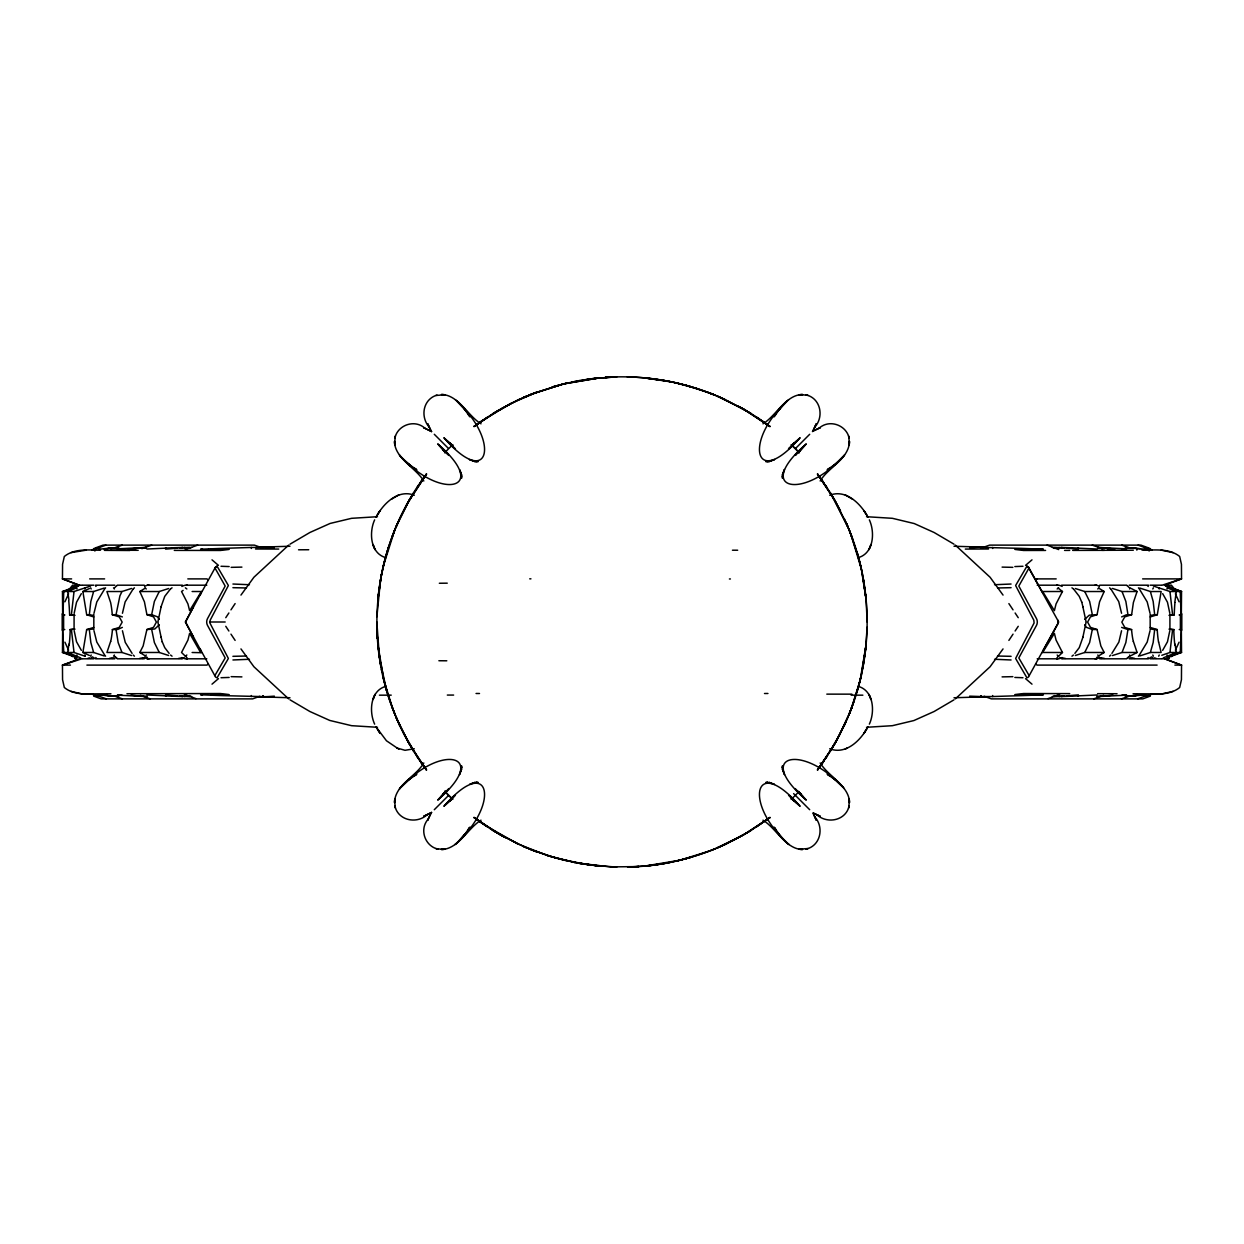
<?xml version="1.0" encoding="UTF-8"?>
<svg xmlns="http://www.w3.org/2000/svg" width="1244" height="1244" viewBox="0 0 1244 1244"><rect width="100%" height="100%" fill="white"/><g stroke="black" fill="none" stroke-linecap="round" stroke-linejoin="round"><path stroke-width="1.5" d="M189.694 695.567L189.694 696.562L181.733 696.453M263.153 548.293L263.153 547.453L274.349 547.842M1054.306 548.433L1054.306 547.438L1062.267 547.547M1169.92 629.604L1169.92 614.396M1180.385 629.604L1180.385 614.396M1181.8 630.179L1181.8 613.821M184.796 548.417L184.796 547.438L189.694 547.438L189.694 548.433M969.651 696.158L980.847 696.547L980.847 695.707M1054.306 695.567L1054.306 696.562L1059.204 696.562L1059.204 695.583M1097.768 548.386L1097.768 547.407L1126.691 548.853L1121.917 548.884M77.097 657.936L62.464 652.478L62.651 629.697L64.781 629.573M1171.537 587.774L1181.536 591.522L1181.349 614.847L1179.514 614.971M251.35 548.464L251.35 547.453L263.153 547.453M980.847 696.547L992.65 696.547L992.65 695.536M380.975 666.753L377.865 644.392L383.836 680.126L393.073 709.609C362.642 632.247 375.843 539.896 426.536 474.042L409.743 499.295L395.95 527.129L397.8 522.931C386.993 547.158 380.322 573.189 377.865 599.608L381.519 574.339M863.025 577.247L866.135 599.608L861.377 569.083L850.927 534.391C873.521 592.579 872.417 659.413 848.05 716.871M64.797 614.971L62.977 614.847L63.755 591.522L72.774 588.272M376.885 616.791L380.54 579.611M867.115 627.209L865.56 650.006L861.377 674.948M262.935 696.018L262.888 696.92L274.349 696.158M969.651 547.842L981.112 547.08L981.065 547.982M73.567 615.329L69.866 614.8L71.39 614.8L74.034 591.522L90.548 586.064M1170.464 629.137L1174.149 629.651L1172.594 629.651L1169.966 652.478L1161.803 655.277M1150.234 616.946L1157.293 614.754L1161.134 591.522L1150.373 591.522L1139.815 588.07M93.735 627.442L86.66 629.604L82.866 652.478L89.397 655.464M72.323 588.567L72.416 587.401M1171.584 656.599L1171.677 655.433M1150.265 627.442L1157.34 629.604L1154.665 629.604L1153.157 642.557L1150.373 652.478L1139.815 655.93M861.921 672.289L866.135 644.392L860.179 680.126L851.191 709.064L858.515 686.517M1174.865 602.205L1176.249 591.522L1167.167 587.774M866.135 644.392L863.46 664.389M200.128 648.964L215.57 677.047L217.047 677.856L228.383 658.465L209.909 622.995L210.174 620.212L228.383 585.52L217.047 566.144L215.57 566.953L200.128 595.036M377.865 599.608L380.975 577.247L385.142 558.696M1133.331 641.609A37.615 13.466 89.9 0 1 1131.573 629.619L1124.778 627.396L1121.824 622.124L1124.747 616.9L1131.636 614.707L1133.393 602.485L1137.078 591.522L1131.325 588.536M110.669 641.624A37.615 13.482 -89.9 0 0 112.426 629.619L119.222 627.396L122.176 622.124L119.253 616.9L112.364 614.707L116.034 614.707L119.922 595.829L121.974 591.522L131.553 588.443M68.918 644.112L67.751 652.478L80.767 657.936M1131.667 629.573L1127.95 629.557L1125.851 642.557L1122.026 652.478L1112.447 655.557M145.019 588.288L139.826 591.522L144.428 601.801L146.916 614.66L153.541 616.853L156.386 622.078L153.525 627.349L146.901 629.526L143.153 645.947L139.826 652.478L145.019 655.712M146.916 614.66L151.675 614.66L154.365 601.458L159.263 591.522L168.624 588.536M1098.981 655.712L1104.174 652.478L1100.847 645.947L1097.099 629.526L1092.31 629.511L1089.62 642.557L1084.737 652.478L1075.376 655.464M1097.099 629.526L1090.475 627.349L1087.614 622.078L1090.459 616.853L1097.068 614.66L1099.572 601.801L1104.174 591.522L1098.981 588.288M107.124 550.128L107.373 548.791L113.655 548.137M1130.345 695.862L1136.627 695.209L1136.876 693.872M381.41 574.899L382.063 571.711M157.957 621.611L161.145 606.683M1086.043 622.389L1082.855 637.317M74.189 613.23L76.537 602.22L81.326 593.668M1169.811 630.786L1167.463 641.78L1162.658 650.332M424.795 428.123C414.501 418.964 397.551 425.059 394.799 438.261L395.094 437.002L394.768 445.041L394.488 441.449C394.721 458.212 415.651 467.697 423.815 481.008M816.67 814.618C827.369 824.461 846.044 820.574 849.201 805.739L848.906 806.998L849.232 798.959L849.512 802.551C849.139 785.726 828.255 776.318 820.185 762.992M76.615 656.179L76.879 655.028M1167.121 588.972L1167.385 587.821M122.441 613.261L125.131 601.925L132.968 589.252M1121.559 630.755L1118.869 642.075L1111.918 653.38M382.608 569.099L383.992 563.252M860.008 680.748L861.392 674.901L858.858 685.304M383.292 566.191L394.597 530.426M860.708 677.809L856.883 692.239M93.984 613.23L96.799 601.925L104.34 589.469M1150.016 630.77L1147.201 642.075L1139.644 654.562M161.082 606.761L164.737 596.374L170.241 589.252M1074.878 653.38L1079.263 647.626L1082.918 637.239M94.871 551.061L95.493 548.666L99.598 548.277M110.607 641.5L106.922 652.478L121.974 652.478L131.553 655.557M385.484 557.483L388.874 546.085M395.079 437.048L395.483 435.851M848.517 808.149L848.921 806.952M104.185 588.07L93.627 591.522L90.828 601.458L89.319 614.754L86.691 614.754L82.866 591.522L89.397 588.536M100.422 549.117L109.161 548.137M849.403 713.574L852.311 706.001L848.781 715.144M1143.578 694.883L1134.839 695.862M850.912 709.609L854.208 700.652M848.937 714.756L850.585 710.479M850.74 710.044L852.311 706.001M393.088 534.391L391.689 537.999L395.063 529.244L393.462 533.272M850.538 710.728L839.405 735.328L825.752 758.342M1056.856 657.936L1062.454 652.494L1056.063 640.069L1054.383 633.336L1042.519 652.696M374.646 519.852C368.908 532.292 370.199 553.378 385.796 557.639M869.354 724.148C875.092 711.708 873.801 690.622 858.204 686.361M430.533 813.467L427.718 820.262L431.575 812.425L423.738 816.282L431.575 812.425M812.876 431.124L816.282 423.738L813.281 430.175M395.499 528.187L399.542 518.981M847.553 718.052L834.864 743.648L817.464 769.958L831.521 749.308M848.206 716.497L844.256 725.439M385.796 686.361C370.199 690.591 368.908 711.708 374.646 724.148M375.159 694.276L373.744 697.433L374.988 694.634M858.204 557.639C873.786 553.409 875.107 532.292 869.354 519.852M869.012 549.366L870.256 546.567L868.841 549.724M843.961 726.092L845.827 721.924L844.412 725.034M64.906 601.832L68.607 593.808M1175.393 650.192L1179.094 642.168M400.304 517.411L409.136 500.352M843.696 726.589L834.864 743.648M814.618 427.33C824.461 416.631 820.574 397.956 805.739 394.799L806.998 395.094L798.959 394.768L802.551 394.488C785.788 394.721 776.303 415.651 762.992 423.815M90.625 656.179L91.201 655.028M1152.799 588.972L1153.375 587.821M428.123 819.205C418.964 829.499 425.059 846.449 438.261 849.201L437.002 848.906L445.041 849.232L441.449 849.512C458.212 849.279 467.697 828.333 481.008 820.185M1158.662 656.179L1159.253 655.028M84.748 588.972L85.338 587.821M200.828 593.59L185.294 622L200.828 650.41M193.458 606.885L185.605 622L193.458 637.115M1043.172 650.41L1057.929 623.819L1057.929 620.181M406.244 505.562L413.754 492.671M837.756 738.438L830.246 751.329M407.115 503.96L426.536 474.042L421.281 481.241M836.885 740.04L831.832 748.779M201.481 591.304L189.617 610.664L187.937 603.931L181.546 591.506L183.117 590.387M467.931 830.137L469.688 827.26L464.074 835.501C498.891 798.259 487.43 755.932 443.89 806.314L448.882 801.494M774.312 416.74L779.926 408.498C745.187 445.679 756.476 488.083 800.11 437.686L795.118 442.506M377.57 514.612C384.769 502.203 399.029 489.234 414.314 495.236M866.43 729.388C859.231 741.813 844.956 754.781 829.686 748.764M416.787 487.912L418.59 485.176M827.213 756.088L817.464 769.958L822.719 762.759M225.77 617.677L228.88 612.981M230.964 609.855L235.116 603.589M1008.884 640.396L1013.036 634.145M1015.12 631.003L1018.23 626.307M419.928 483.216L425.479 475.441M1084.706 619.372L1089.231 615.189L1097.084 614.66M159.31 624.83L154.785 628.997L146.901 629.526M824.072 760.784L818.521 768.559M1058.1 588.039L1062.454 591.506L1056.063 603.931L1054.383 610.664L1042.519 591.304M240.963 595.083L253.916 577.247L288.67 545.105M1003.037 648.917L990.084 666.753L955.33 698.895M445.476 791.339L443.159 794.247L444.87 792.195L443.937 793.299M798.524 452.661L800.063 450.701M773.675 416.616L775.65 413.957L774.483 415.527M779.941 408.452L782.616 405.357L777.951 411.095L787.172 400.972L779.568 408.576L785.897 402.03L780.175 407.939M470.325 827.384L468.35 830.043L469.517 828.473M461.384 838.643L466.033 832.905L458.103 841.97L463.825 836.061M208.075 663.767L207.064 665.105L86.893 665.105M1035.925 580.233L1036.812 579.051M1129.599 588.972L1130.485 587.821M113.515 656.179L114.401 655.028M778.138 410.862L780.237 408.094M465.862 833.138L457.279 842.748L461.975 838.036L459.876 840.182M1138.416 656.179L1139.302 655.028M104.698 588.972L105.585 587.821M68.824 589.827L72.634 585.146L75.728 585.318M423.815 762.992C415.683 776.785 395.141 784.793 394.488 802.551L394.768 798.959L395.094 806.998L394.799 805.739C397.956 820.574 416.631 824.461 427.33 814.618M401.594 786.348L399.433 788.96L408.576 779.568L402.03 785.897L407.939 780.175M799.876 450.919L799.13 451.805L804.666 445.57L803.235 447.125M439.225 798.508L444.124 793.081M440.967 796.658L444.543 792.677L443.362 793.983M803.033 447.342L799.457 451.323L800.638 450.017M442.506 795.118L437.686 800.11C488.068 756.57 445.741 745.109 408.498 779.926L416.74 774.312L413.863 776.069M820.185 481.008C828.317 467.231 848.843 459.207 849.512 441.449L849.232 445.041L848.906 437.002L849.201 438.261C846.464 425.106 829.484 418.87 819.205 428.123M214.854 568.399L217.047 566.144M1096.462 657.936L1097.41 656.925M444.777 792.832L448.773 788.587M410.862 778.138L400.972 787.172L406.353 781.667L402.03 785.897M837.647 462.333L841.97 458.103L835.548 464.059L844.567 455.04L835.424 464.432L840.851 459.223L836.061 463.825M801.494 448.882L806.314 443.89C755.932 487.43 798.259 498.891 835.501 464.074L827.26 469.688L830.137 467.931M838.347 461.695L843.028 456.828M444.59 452.785L452.785 444.59M784.124 403.818L781.901 406.088L786.721 401.252L782.305 405.653M785.897 402.03L781.667 406.353L788.572 399.759M458.103 841.97L462.333 837.647L455.04 844.567L457.652 842.406M799.021 791.619L791.215 799.41M405.653 782.305L401.252 786.721L405.964 782.025L403.818 784.124M434.296 809.704L448.338 795.662M795.662 448.338L809.689 434.296M837.912 462.099L840.182 459.876M1097.737 588.972L1098.918 587.821M145.081 656.179L146.263 655.028M1109.586 656.179L1110.783 655.028M133.217 588.972L134.399 587.821M841.442 458.632L836.652 463.266L840.851 459.223M456.828 843.028L461.695 838.347M1168.256 585.302L1171.366 585.146L1175.176 589.827M74.998 585.768L77.859 585.535M454.526 796.051L451.168 799.223L455.413 795.227M798.508 439.225L792.677 444.543L796.658 440.967M447.125 803.235L445.492 804.775L451.323 799.457L447.342 803.033M838.627 461.384L833.138 465.862M793.081 444.124L794.247 443.159L792.195 444.87L793.983 443.362M450.017 800.638L451.805 799.13L449.753 800.841L450.919 799.876M212.009 684.153L218.446 678.649M1025.554 565.351L1031.991 559.847M1043.172 593.59L1028.43 566.953L1026.953 566.144L1015.617 585.52L1033.826 620.212L1034.091 622.995L1015.617 658.465L1026.953 677.856L1028.43 677.047L1058.706 622L1028.881 568.244L1018.82 586.048L1036.563 618.766A4.727 2.752 -90 0 1 1036.563 625.234L1018.82 657.952L1029.146 675.601M90.656 658.418L91.481 657.734M793.299 443.937L791.339 445.476M450.701 800.063L452.661 798.524M1168.458 658.853L1169.329 658.169M1057.151 588.972L1058.628 587.821M185.372 656.179L186.849 655.028M1071.955 656.179L1073.432 655.028M170.568 588.972L172.045 587.821M483.216 419.928L474.042 426.521L494.677 412.495L517.908 400.039M756.088 827.213L769.958 817.479L749.323 831.505L726.092 843.961M415.527 774.483L413.957 775.65L416.616 773.675M828.473 469.517L830.043 468.35L827.384 470.325M475.457 425.464L487.912 416.787M768.543 818.536L744.705 834.242M478.582 423.178L474.042 426.521L499.279 409.758M765.418 820.822L769.958 817.479L743.632 834.864L714.756 848.937M1127.406 657.936L1129.008 656.816M481.226 421.281L510.833 403.491L537.999 391.689L518.546 399.744L526.383 396.276M290.007 544.172L309.911 532.479L330.127 523.444L351.601 518.313L377.476 516.711M953.992 699.828L934.089 711.521L913.874 720.556L892.399 725.687L866.524 727.289M492.671 413.754L510.833 403.491M751.329 830.246L733.167 840.509M391.316 499.31L398.873 494.801M845.127 749.199L847.211 747.971M1121.653 616.9L1126.302 614.831L1131.651 614.707M500.368 409.136L517.395 400.304M122.347 627.396L117.698 629.433L112.333 629.573M743.632 834.864L726.589 843.696M1149.751 657.936L1151.835 656.816M1131.325 655.464L1137.078 652.478L1133.393 641.5M812.425 431.575L820.262 427.718L813.467 430.533M75.215 658.403L76.35 657.858M721.069 846.184L725.454 844.256L716.497 848.221L721.924 845.811M1163.233 657.936L1176.249 652.478L1175.082 644.112M721.504 846.013L725.454 844.256M522.931 397.8L527.114 395.95L523.149 397.66M112.178 658.418L113.733 657.734M93.284 550.019C83.41 549.692 72.276 549.941 64.33 556.488L62.558 564.294L62.464 578.895L79.336 585.193L81.871 585.193M1150.716 693.981C1160.59 694.308 1171.724 694.059 1179.67 687.512L1181.442 679.706L1181.536 665.105L1164.664 658.807L1162.129 658.807M720.851 846.34C710.511 851.176 678.384 863.429 644.392 866.135L680.126 860.164L709.609 850.927C683.531 860.957 655.712 866.43 627.785 867.099M76.833 587.774L67.751 591.522L68.918 599.95M529.991 394.768L563.268 383.976L599.608 377.865L563.874 383.836L534.391 393.073L563.874 383.836M528.187 395.499L533.52 393.399L528.871 395.219M63.91 591.522L71.499 588.536M1172.486 655.464L1180.089 652.478M715.129 848.781L710.479 850.601L714.009 849.232M76.677 586.219L79.569 585.193L72.463 587.774L79.336 585.193L62.464 578.895L64.299 578.895M72.463 587.774L79.367 585.193M64.486 614.971L62.651 614.847L62.464 591.522L79.476 585.193M93.284 693.981C83.41 694.308 72.276 694.059 64.33 687.512L62.558 679.706L62.464 665.105L81.871 658.807M1150.716 550.019C1160.59 549.692 1171.724 549.941 1179.67 556.488L1181.442 564.294L1181.536 578.895L1162.129 585.193M1179.219 629.573L1181.349 629.697L1181.536 652.478L1166.903 657.936M79.336 658.807L62.464 665.105L70.441 665.105M259.825 696.298L252.61 698.879L196.661 698.879L184.407 694.416M1181.458 591.522L1164.633 585.193L1181.536 578.895L1180.68 578.895M1059.593 694.416L1047.339 698.879L991.39 698.879L984.175 696.298M1130.003 695.8L1121.466 698.879M1103.583 695.334L1093.787 698.879M1137.654 698.879L1145.693 695.894M95.555 547.873L103.065 545.121L254.367 545.121L261.675 547.702M98.152 547.966L105.911 545.136M113.608 548.2L122.254 545.121M141.832 548.666L151.737 545.121M185.309 549.584L197.718 545.121M982.325 547.702L989.633 545.121L1140.935 545.121L1148.445 547.873M1150.265 696.127L1142.769 698.879L1048.163 698.879M1168.94 656.537L1180.245 652.478L1181.349 629.697M435.851 395.483L445.041 394.768L441.449 394.488C458.212 394.721 467.697 415.667 481.008 423.815M762.992 820.185C776.303 828.349 785.788 849.279 802.551 849.512L798.959 849.232L808.149 848.517M437.048 395.079C422.929 399.215 419.99 416.88 429.382 427.33M87.811 658.403L89.63 657.858M142.282 658.418L144.584 657.734M551.776 387.102L566.191 383.292M692.224 856.898L677.809 860.708M70.97 552.647L86.365 550.128M866.524 516.711L892.399 518.313L914.231 523.553L934.089 532.479L953.992 544.172M377.476 727.289L351.601 725.687L329.769 720.447L309.911 711.521L290.007 699.828M1173.123 691.353L1162.005 693.919L1133.066 693.779M553.518 386.589L560.702 384.645M690.482 857.411L683.298 859.355M994.547 659.273L1011.061 659.973M249.453 584.727L232.939 584.027M563.268 383.976L579.595 380.54M1151.182 615.282L1154.665 614.754M806.998 848.906L805.739 849.201C820.574 846.044 824.461 827.369 814.618 816.67M92.818 629.091L86.66 629.604M829.686 495.236C846.122 488.923 860.801 503.836 868.001 517.162L863.88 510.553L866.43 514.612M109.41 658.403L111.867 657.858M414.314 748.764L405.015 750.303L396.789 747.971M181.111 658.418L184.174 657.734M1169.002 615.329L1174.134 614.8L1170.433 615.329M130.915 548.946L134.772 548.386M1112.96 695.085L1106.46 695.862M74.998 629.137L69.851 629.651L73.536 629.137M571.711 382.063L592.579 378.611L616.418 376.901L605.222 377.414L610.306 377.103M664.405 863.46L672.289 861.936M139.639 658.403L142.733 657.858M577.247 380.975L595.503 378.269L616.418 376.901M633.694 866.897L638.778 866.586L627.582 867.099L648.497 865.731L666.753 863.025M582.814 379.995L599.608 377.865M661.186 864.005L644.392 866.135M178.638 658.403L182.339 657.858M231.151 567.342L241.911 567.108M1012.849 676.658L1002.089 676.891M177.861 548.137L165.561 549.117M1066.139 695.862L1078.439 694.883M94.793 548.526L96.752 548.542M1144.402 695.723L1150.249 695.38L1145.708 695.754M1047.059 545.121L1058.691 549.584M98.292 548.246L93.751 548.62L95.493 548.666M1179.203 614.971L1181.349 614.847M1002.089 567.108L1012.849 567.342M241.911 676.891L231.151 676.658M605.222 377.414L616.775 376.885M638.778 866.586L610.291 866.897L577.247 863.025L548.417 855.872L518.966 844.412M146.916 549.024L166.152 548.137M1097.084 694.976L1077.848 695.862M208.463 548.915L200.579 549.242L202.601 549.242M1011.092 587.681L997.564 587.977M232.908 656.319L246.452 656.023M1011.061 584.027L994.531 584.727M232.939 659.973L249.453 659.273M1097.768 696.593L1126.691 695.147L1121.917 695.116M99.598 695.723L93.751 695.38L98.292 695.754M1014.855 566.564L1022.972 566.269M229.145 677.436L221.028 677.731M181.733 547.547L184.796 547.438M1059.204 696.562L1062.267 696.453M262.935 547.982L262.888 547.08L289.992 546.24M246.436 587.977L232.908 587.681M997.548 656.023L1011.092 656.319M981.065 696.018L981.112 696.92L954.008 697.76M251.35 547.453L222.863 548.371A51.408 0.824 -2 0 0 208.619 548.915M992.65 696.547L1021.137 695.629A51.393 0.84 -2 0 0 1035.63 695.085L1043.421 694.758L1014.855 694.665L1023.579 693.53L1069.7 693.608M62.651 629.697L63.755 652.478L75.06 656.537M1144.402 548.277L1150.249 548.62L1145.708 548.246M1161.119 550.097L1173.123 552.647M616.215 376.901C653.738 376.015 691.446 383.867 725.454 399.744M1140.266 548.759L1130.345 548.137M103.734 695.24L113.655 695.862M122.083 695.116L117.309 695.147L146.232 696.593M1036.936 578.895L1056.187 578.895M1174.88 665.105L1181.536 665.105L1179.701 665.105M1078.439 549.117L1066.139 548.137M1101.78 550.314L1133.315 550.221M1143.469 550.19L1152.208 550.159M62.527 578.895L63.32 578.895M1181.349 665.105L1164.633 658.807M110.934 693.779L81.995 693.919L70.97 691.353M126.95 693.732L220.421 693.53L229.145 694.665L210.889 694.727M165.561 694.883L177.861 695.862M202.601 694.758L200.579 694.758L208.463 695.085A51.408 0.84 2 0 0 222.847 695.629L274.318 696.904M1045.582 550.439L1023.579 550.47L1014.855 549.335L1043.421 549.242L1035.537 548.915M1064.569 550.408L1069.7 550.392M1043.405 591.522L1062.454 591.506M201.481 652.696L192.12 652.494M954.008 546.24L981.112 547.08M257.866 546.8L271.736 546.8M972.264 546.8L986.134 546.8M969.682 547.096L1021.137 548.371A51.393 0.824 2 0 1 1035.428 548.915M63.988 578.895L71.608 578.895M104.62 578.895L89.661 578.895M1142.63 578.895L1180.012 578.895M1181.349 578.895L1179.701 578.895M187.813 578.895L207.064 578.895L208.075 580.233M82.586 585.193L93.875 585.193M95.461 585.193L114.821 585.193M117.2 585.193L144.288 585.193M147.476 585.193L182.417 585.193M186.413 585.193L206.799 585.193M1037.201 585.193L1057.587 585.193M1061.583 585.193L1096.524 585.193M1099.712 585.193L1126.8 585.193M1129.179 585.193L1148.539 585.193M1150.125 585.193L1161.414 585.193M121.974 591.522L106.922 591.522L110.607 602.485A37.74 13.233 89.7 0 1 112.255 614.769M1112.447 588.443L1122.026 591.522L1137.078 591.522M62.464 591.522L66.585 591.522M67.751 591.522L74.034 591.522M82.866 591.522L93.627 591.522M139.826 591.522L159.263 591.522M192.12 591.506L200.595 591.522M1075.376 588.536L1084.737 591.522L1104.174 591.522M1153.452 586.064L1169.966 591.522L1176.249 591.522M1177.415 591.522L1181.536 591.522M209.801 622L225.18 622M62.464 652.478L66.585 652.478M67.751 652.478L74.034 652.478L85.167 656.257M82.866 652.478L93.627 652.478L104.185 655.93M139.826 652.478L159.263 652.478L168.624 655.464M1062.454 652.494L1043.405 652.478M1084.737 652.478L1104.174 652.478M1122.026 652.478L1137.078 652.478M1150.373 652.478L1161.134 652.478L1158.63 641.997M1169.966 652.478L1176.249 652.478M1177.415 652.478L1181.536 652.478M82.586 658.807L93.875 658.807M95.461 658.807L114.837 658.807M117.2 658.807L144.304 658.807M147.476 658.807L182.448 658.807M206.799 658.807L186.413 658.807M1037.201 658.807L1057.587 658.807M1061.552 658.807L1096.524 658.807M1099.696 658.807L1126.8 658.807M1129.163 658.807L1148.539 658.807M1150.125 658.807L1161.414 658.807M62.511 665.105L64.299 665.105M256 697.2L271.736 697.2M972.264 697.2L988 697.2M289.992 697.76L262.888 696.92M195.837 698.879L101.23 698.879L93.735 696.127M262.888 547.08L274.318 547.096M174.3 550.392L220.421 550.47L229.145 549.335L210.889 549.273M1157.309 614.754L1154.681 614.754L1153.172 601.458L1150.373 591.522M1157.107 665.105L1036.936 665.105L1035.925 663.767M981.112 696.92L969.682 696.904M138.193 550.299L110.685 550.221M100.531 550.19L91.792 550.159M1166.141 585.535L1168.956 585.768M1117.05 693.732L1097.612 693.67M122.083 548.884L117.309 548.853L146.232 547.407L146.232 548.386M103.734 548.759L107.373 548.791M1140.266 695.24L1136.627 695.209M1147.248 548.542L1149.207 548.526M214.854 675.601L225.18 657.952L207.437 625.234A4.727 2.752 90 0 1 207.437 618.766L225.18 586.048L215.119 568.244M627.209 376.885C656.91 377.538 686.486 383.603 714.009 394.768M616.791 867.115L588.396 864.844L558.696 858.858M221.028 566.269L229.145 566.564M1022.972 677.731L1014.855 677.436M1077.848 548.137L1097.084 549.024M166.152 695.862L146.916 694.976M1134.839 548.137L1143.578 549.117M109.161 695.862L100.422 694.883M1172.594 629.651L1169.002 629.137M1154.665 629.604L1151.182 629.091M86.707 614.754L93.751 616.946M71.406 614.8L74.998 615.329M1127.95 629.557L1121.653 627.396M89.335 614.754L92.818 615.282M116.05 614.707L122.347 616.9M1092.31 629.511L1086.463 627.349L1084.69 624.83M151.69 614.66L157.537 616.853L159.294 619.372M1138.089 545.136L1145.848 547.966M1121.746 545.121L1130.392 548.2M1092.263 545.121L1102.168 548.666M137.54 695.862L131.04 695.085M150.213 698.879L140.416 695.334M122.285 698.864L113.997 695.8M666.753 380.975L644.392 377.865L672.289 382.079M577.247 863.025L599.608 866.135L571.711 861.921M644.392 377.865L664.389 380.54M599.608 866.135L579.611 863.46M1109.228 548.386L1113.085 548.946M1061.661 657.858L1065.362 658.403M1101.267 657.858L1104.361 658.403M669.101 381.41L674.948 382.623M574.899 862.59L551.761 856.883L528.856 848.781L537.983 852.311L533.52 850.585M1059.81 657.734L1062.889 658.418M1132.133 657.858L1134.59 658.403M674.901 382.608L697.9 388.89M677.809 383.292L690.467 386.589M566.191 860.708L546.1 855.11M686.517 385.484L709.609 393.073M557.483 858.515L534.391 850.927M1099.401 657.734L1101.717 658.418M1154.37 657.858L1156.189 658.403M806.952 395.079L808.149 395.483M435.851 848.517L437.048 848.921M1164.431 585.193L1167.323 586.219M1171.226 588.272L1180.245 591.522L1181.038 614.847M98.292 695.894L106.346 698.879M706.452 391.86L714.756 395.063L710.479 393.415M1164.664 585.193L1173.87 588.645M1172.501 588.536L1180.089 591.522M63.91 652.478L71.514 655.464M710.728 393.462L720.851 397.645M533.272 850.538L523.149 846.355M812.923 812.923L820.262 816.282L813.825 813.281M716.871 395.95L744.705 409.743L769.958 426.536L758.342 418.248M527.129 848.05L522.496 846.013M718.052 396.447L743.648 409.136L769.958 426.536L762.759 421.281M525.948 847.553L500.352 834.864L474.042 817.464L485.658 825.752M1130.267 657.734L1131.822 658.418M721.924 398.173L725.034 399.588M517.908 843.961L494.692 831.521L474.042 817.464L481.241 822.719M1167.649 657.858L1168.785 658.403M726.589 400.304L751.329 413.754L738.438 406.244M517.411 843.696L485.176 825.41M431.575 431.575L423.738 427.718L431.575 431.575L427.718 423.738L430.751 430.751M92.165 656.816L94.249 657.936M505.562 837.756L492.671 830.246M740.04 407.115L746.493 410.831M503.96 836.885L497.507 833.169M845.127 494.801L852.684 499.31M398.873 749.199L386.464 740.771L375.999 726.838L380.12 733.447L377.57 729.388M413.863 467.931L416.74 469.688L408.498 464.074C445.741 498.891 488.068 487.43 437.686 443.89L442.506 448.882M830.137 776.069L827.26 774.312L835.501 779.926C798.259 745.109 755.932 756.57 806.314 800.11L801.494 795.118M748.779 412.168L758.824 418.59M490.152 828.691L495.221 831.832M756.088 416.787L768.559 425.479M487.912 827.213L475.441 818.521M114.992 656.816L116.594 657.936M452.661 445.476L449.753 443.159L451.805 444.87L450.701 443.937M791.339 798.524L794.247 800.841L792.195 799.13L793.299 800.063M827.384 773.675L830.043 775.65L828.473 774.483M833.138 778.138L843.028 787.172L835.424 779.568L840.182 784.124M403.818 459.876L406.088 462.099L401.252 457.279C425.261 479.36 395.234 452.007 408.576 464.432L402.03 458.103L407.939 463.825M416.616 470.325L413.957 468.35L415.527 469.517M410.862 465.862L405.357 461.384M1057.151 655.028L1058.628 656.179M1071.955 587.821L1073.432 588.972M185.372 587.821L186.849 588.972M170.568 655.028L172.045 656.179M74.687 658.185L75.542 658.853M786.348 842.406L788.96 844.567L779.568 835.424L785.897 841.97L780.175 836.061M1152.519 657.734L1153.343 658.418M455.428 399.759L464.432 408.576L458.103 402.03L463.825 407.939M408.452 464.059L400.972 456.828M1025.554 678.649L1031.991 684.153M212.009 559.847L218.446 565.351M445.492 439.225L450.919 444.124M793.081 799.876L800.11 806.314C756.57 755.932 745.109 798.259 779.926 835.501L774.312 827.26L776.069 830.137M955.33 545.105L990.084 577.247L1003.037 595.083M288.67 698.895L253.916 666.753L240.963 648.917M447.342 440.967L451.323 444.543L450.017 443.362M796.658 803.033L792.677 799.457L793.983 800.638M448.882 442.506L443.89 437.686C487.43 488.068 498.891 445.741 464.074 408.498L469.688 416.74M795.211 801.711L798.508 804.775M451.168 444.777L455.413 448.773M789.473 796.051L792.832 799.223L788.587 795.227M784.124 840.182L779.941 835.548L786.721 842.748L781.667 837.647L785.897 841.97M465.862 410.862L456.828 400.972L462.333 406.353L458.103 402.03M836.061 780.175L844.241 788.572M782.305 838.347L787.172 843.028M1097.737 655.028L1098.918 656.179M1109.601 587.821L1110.783 588.972M145.066 587.821L146.263 588.972M791.215 444.59L799.006 452.365M402.03 458.103L406.353 462.333L399.433 455.04L401.594 457.652M452.785 799.41L444.994 791.635M133.217 655.028L134.399 656.179M791.619 444.979L799.41 452.785M452.381 799.021L444.59 791.215M842.406 786.348L838.347 782.305M461.695 405.653L457.279 401.252L461.975 405.964L459.876 403.818M434.296 434.296L448.338 448.338M793.61 793.61L809.689 809.704M795.227 788.587L799.223 792.832M447.949 454.526L444.777 451.168L448.773 455.413M440.765 447.125L439.225 445.492L444.543 451.323L440.967 447.342M146.59 656.925L147.538 657.936M804.775 798.508L799.457 792.677L803.033 796.658M1026.953 566.144L1028.881 568.244M782.616 838.643L778.138 833.138M799.876 793.081L800.841 794.247L799.13 792.195L800.638 793.983M443.362 450.017L444.87 451.805L443.159 449.753L444.124 450.919M1073.759 589.252L1079.263 596.374L1081.782 602.251M800.063 793.299L798.524 791.339M443.937 450.701L445.476 452.661M169.137 653.395L164.737 647.626L162.218 641.764M1129.599 655.028L1130.485 656.179M113.515 587.821L114.401 588.972M1138.431 587.821L1139.302 588.972M104.698 655.028L105.569 656.179M844.256 518.546L848.05 527.114L834.864 500.368L817.479 474.042L834.242 499.295L849.232 529.991M396.276 717.617L409.136 743.632L426.521 769.958C407.69 745.094 393.679 716.591 385.469 686.501M469.517 415.527L468.35 413.957L470.325 416.616M774.483 828.473L775.65 830.043L773.675 827.384M818.536 475.457L824.072 483.216M425.464 768.543L419.928 760.784M822.719 481.226L817.479 474.042L827.213 487.912M421.281 762.774L426.521 769.958L416.787 756.088M1008.884 603.604L1013.036 609.855M1015.12 612.997L1018.23 617.677M225.77 626.307L228.88 631.003M230.964 634.145L235.116 640.396M825.425 485.191L834.242 499.295M418.575 758.809L403.491 733.167M1111.032 589.252L1118.745 601.629L1121.559 613.261M132.097 653.395L125.255 642.37L122.441 630.755M831.847 495.236L830.246 492.671L847.553 525.948L845.998 522.511M412.153 748.764L413.754 751.329L407.13 740.056M1139.659 589.469L1147.201 601.925L1150.016 613.23M104.356 654.562L96.799 642.075L93.984 630.77M1084.737 591.522L1089.635 601.458L1092.325 614.66M159.263 652.478L154.38 642.557L151.69 629.511M200.595 652.478L189.617 633.336L187.937 640.069L181.546 652.494L187.144 657.936M1162.674 593.668L1167.463 602.22L1169.811 613.23M81.342 650.332L76.537 641.78L74.189 630.786M834.864 500.368L840.524 510.833M409.136 743.632L400.304 726.589M1152.784 655.028L1153.375 656.179M90.61 587.821L91.201 588.972M1158.662 587.821L1159.253 588.972M84.748 655.028L85.338 656.179M1122.026 591.522L1125.867 601.458L1127.966 614.707M121.974 652.478L118.149 642.557L116.05 629.557M813.281 813.825L816.282 820.262L813.467 813.467M1175.393 593.808L1179.094 601.832M64.906 642.168L68.607 650.192M397.8 721.069L395.95 716.886L399.542 725.019M868.841 694.276L870.256 697.433L869.012 694.634M375.159 549.724L373.744 546.567L374.988 549.366M846.34 523.149L852.56 538.652M395.499 715.813L391.689 706.001L397.66 720.851M850.601 533.52L848.501 528.187M849.403 530.426L858.531 557.499M393.399 710.479L395.219 715.129M848.937 529.244L852.311 537.999M870.411 697.915L870.94 699.501L870.131 697.138M93.627 652.478L90.843 642.557L89.335 629.604M848.517 435.851L848.921 437.048M395.079 806.952L395.483 808.149M856.898 551.776L860.708 566.191M387.102 692.224L383.292 677.809M857.411 553.518L860.024 563.268M386.589 690.482L379.404 657.33L376.839 622M1148.507 548.666L1149.129 551.061M1081.736 602.065L1082.918 606.761M161.082 637.239L162.264 641.935M76.615 587.821L76.879 588.972M1167.121 655.028L1167.385 656.179M860.164 563.874L862.481 574.339M1082.855 606.683L1086.043 621.611M161.145 637.317L157.957 622.389M1169.966 591.522L1172.61 614.8M74.034 652.478L71.406 629.651M861.936 571.711L866.042 598.488L867.161 622M381.41 669.085L382.063 672.289M1136.627 548.791L1136.876 550.128M107.124 693.872L107.373 695.209M863.46 579.595L866.135 599.608M380.54 664.405L377.865 644.392M72.323 655.433L72.416 656.599M1171.584 587.401L1171.677 588.567M377.056 632.543L377.414 638.778L376.901 627.582L377.103 633.694M992.65 547.453L992.65 548.464M251.35 695.536L251.35 696.547M1059.204 547.438L1059.204 548.417M184.796 695.583L184.796 696.562M980.847 547.453L980.847 548.293M263.153 695.707L263.153 696.547M1150.171 614.396L1150.171 629.604M93.829 614.396L93.829 629.604M74.08 614.396L74.08 629.604M63.615 614.396L63.615 629.604M62.2 613.821L62.2 630.179M767.937 693.483A718.472 1.431 -0.2 0 1 764.5 693.499M826.809 694.136A656.397 0.809 0 0 1 851.876 694.152M1140.219 694.867A661.404 1.399 0 0 1 1145.693 694.961M1078.532 695.925A43.089 0.824 -2.2 0 1 1061.303 696.578M851.114 695.147A713.729 0.964 0.1 0 1 862.869 695.178M1105.916 695.862A42.063 1.835 -1.1 0 1 1096.71 696.438M1141.899 550.019A679.193 0.886 -0.2 0 1 1149.907 550.035M1104.454 550.33A656.397 1.151 0.1 0 1 1072.655 550.392M732.436 550.206A657.656 0.824 0.2 0 1 737.676 550.221M730.415 578.958A688.741 1.508 -0.3 0 1 729.419 578.973M1150.576 695.225A673.844 1.151 -0.1 0 1 1149.736 695.256M1129.925 695.862A36.838 1.711 -1.6 0 1 1125.136 696.205M1135.803 695.894A35.236 1.368 -2.5 0 1 1126.286 696.438M1107.3 548.884A713.807 1.555 0.1 0 1 1114.966 548.946M1102.464 547.873A43.167 1.975 1 0 1 1108.933 548.386M1097.861 547.515A42.063 1.913 1 0 1 1103.397 547.842M1064.491 695.847A52.575 2.053 -0.5 0 1 1052.377 696.484M1052.408 547.515A52.559 2.053 0.5 0 1 1064.522 548.153M988.514 548.993A661.419 1.057 -0.1 0 1 965.313 549.071M1061.303 547.422A43.089 0.824 2.2 0 1 1078.532 548.075M1125.136 547.795A36.838 1.711 1.6 0 1 1129.925 548.137M1149.751 548.744A673.813 1.151 0.1 0 1 1150.591 548.775M1126.286 547.562A35.236 1.368 2.5 0 1 1135.788 548.106M1056.747 585.022A36.978 19.655 -90 0 1 1062.158 586.437M1062.158 657.547A36.978 19.655 -90 0 1 1056.747 658.978M1095.093 585.022A36.978 15.752 90 0 1 1099.432 586.453M1099.432 657.563A36.978 15.752 90 0 1 1095.093 658.978M1126.955 585.644A36.978 11.709 90 0 1 1129.132 587.634M1129.132 656.412A36.978 11.709 90 0 1 1126.955 658.371M1147.497 585.644A36.978 7.791 90 0 1 1148.228 586.468M1148.228 657.578A36.978 7.791 90 0 1 1147.497 658.387M1174.227 614.94A37.724 5.054 -89.7 0 1 1174.942 602.547M1174.865 645.341A37.538 5.427 90 0 1 1173.792 630.226M1158.553 642.199A37.631 9.47 89.9 0 1 1157.231 629.697M479.5 693.499A718.472 1.431 0.2 0 1 476.063 693.483M447.327 695.069A640.022 0.855 -0.1 0 1 453.625 695.069M98.307 694.961A661.59 1.399 0 0 1 103.765 694.867M182.681 696.562A43.089 0.824 2.2 0 1 165.483 695.925M379.42 695.178A713.512 0.964 -0.1 0 1 391.222 695.147M147.29 696.438A42.063 1.835 1.1 0 1 138.084 695.862M129.889 550.47A659.056 1.151 -0.1 0 1 104.403 550.361M298.544 549.786A671.325 0.84 -0.2 0 1 308.73 549.739M99.815 549.428A640.022 1.959 -0.1 0 1 99.116 549.381M530.939 578.833A687.574 0.964 0.2 0 1 529.726 578.833M94.171 695.256A669.49 1.151 0.1 0 1 93.409 695.225M118.864 696.205A36.838 1.711 1.6 0 1 114.075 695.862M117.698 696.438A35.236 1.368 2.5 0 1 108.197 695.894M128.35 548.946A713.589 1.555 -0.1 0 1 135.985 548.884M135.052 548.386A43.136 1.975 -1 0 1 141.521 547.873M140.603 547.842A42.047 1.913 -1 0 1 146.139 547.515M191.623 696.484A52.543 2.053 0.5 0 1 179.494 695.847M179.494 548.153A52.543 2.053 -0.5 0 1 191.607 547.515M278.734 549.071A661.606 1.057 0.1 0 1 255.533 548.993M165.468 548.075A43.089 0.824 -2.2 0 1 182.697 547.422M114.075 548.137A36.838 1.711 -1.6 0 1 118.864 547.795M93.409 548.775A669.459 1.151 -0.1 0 1 94.155 548.744M108.212 548.106A35.236 1.368 -2.5 0 1 117.713 547.562M187.253 658.978A36.978 19.655 -90 0 1 181.842 657.563M181.842 586.453A36.978 19.655 -90 0 1 187.253 585.022M447.249 583.172A686.19 6.36 -0.8 0 1 439.334 583.249M148.907 658.978A36.978 15.752 90 0 1 144.568 657.547M144.568 586.437A36.978 15.752 90 0 1 148.907 585.022M117.045 658.371A36.978 11.725 90 0 1 114.868 656.381M114.868 587.603A36.978 11.725 90 0 1 117.045 585.629M96.503 658.356A36.978 7.791 90 0 1 95.772 657.532M95.772 586.422A36.978 7.791 90 0 1 96.503 585.613M438.883 660.735A686.377 6.375 0.8 0 1 446.798 660.797M68.747 600.868A37.615 4.805 89.5 0 1 69.633 615.142M70.208 630.226A37.553 5.427 -90 0 1 69.135 645.341M461.695 475.986L461.431 478.334L461.695 475.986M782.398 767.05L782.305 768.014L782.569 765.666L782.398 767.05M461.617 768.932L459.565 774.483L461.617 768.932M782.616 474.213L782.383 475.068L784.435 469.517L782.616 474.213M373.589 697.915L373.06 699.501L373.869 697.138L373.589 697.915M870.691 545.245L870.131 546.862L870.94 544.499L870.691 545.245M378.347 513.321L375.999 517.162L380.12 510.553L378.347 513.321M868.001 726.838L863.88 733.447L868.001 726.838M445.43 791.417L444.746 792.319L445.43 791.417M799.254 451.681L798.57 452.583L799.301 451.634M796.051 454.526L795.227 455.413L799.223 451.168L796.051 454.526M792.832 444.777L788.587 448.773L792.832 444.777M774.483 459.565L768.932 461.617L774.483 459.565M470.061 784.171L475.068 782.383L470.061 784.171M478.334 461.431L475.986 461.695L478.334 461.431M767.05 782.398L765.666 782.569L768.014 782.305L767.05 782.398M768.014 461.695L765.666 461.431L768.014 461.695M476.95 782.398L475.986 782.305L478.334 782.569L476.95 782.398M475.068 461.617L469.517 459.565L475.068 461.617M769.787 782.616L768.932 782.383L774.483 784.435L769.787 782.616M452.583 445.43L451.681 444.746L452.583 445.43M792.319 799.254L791.417 798.57L792.366 799.301M784.435 774.483L782.383 768.932L784.435 774.483M459.829 470.061L461.617 475.068L459.829 470.061M399.744 725.454L398.189 721.924L399.744 725.454M373.589 546.085L373.869 546.862L373.06 544.499L373.589 546.085M782.569 478.334L782.305 475.986L782.569 478.334M461.602 767.05L461.431 765.666L461.695 768.014L461.602 767.05"/></g></svg>
